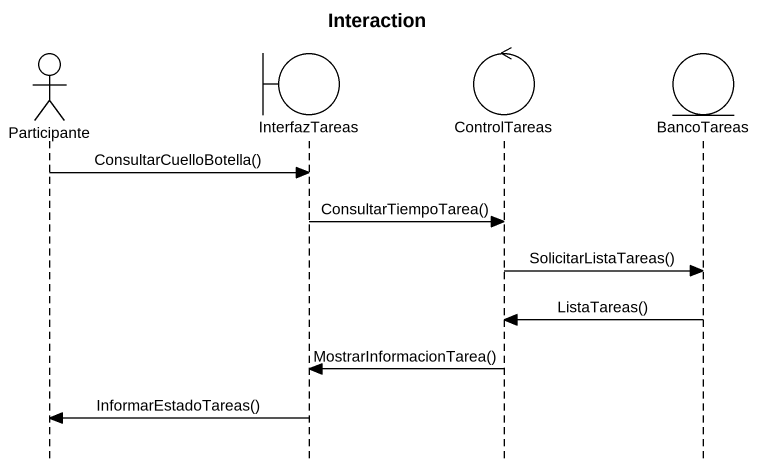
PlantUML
@startuml
title Interaction
hide footbox
actor Participante
boundary InterfazTareas
control ControlTareas
entity BancoTareas

Participante -> InterfazTareas : ConsultarCuelloBotella()
InterfazTareas -> ControlTareas : ConsultarTiempoTarea()
ControlTareas -> BancoTareas : SolicitarListaTareas()
BancoTareas -> ControlTareas : ListaTareas()
ControlTareas -> InterfazTareas : MostrarInformacionTarea()
InterfazTareas -> Participante : InformarEstadoTareas()
@enduml
